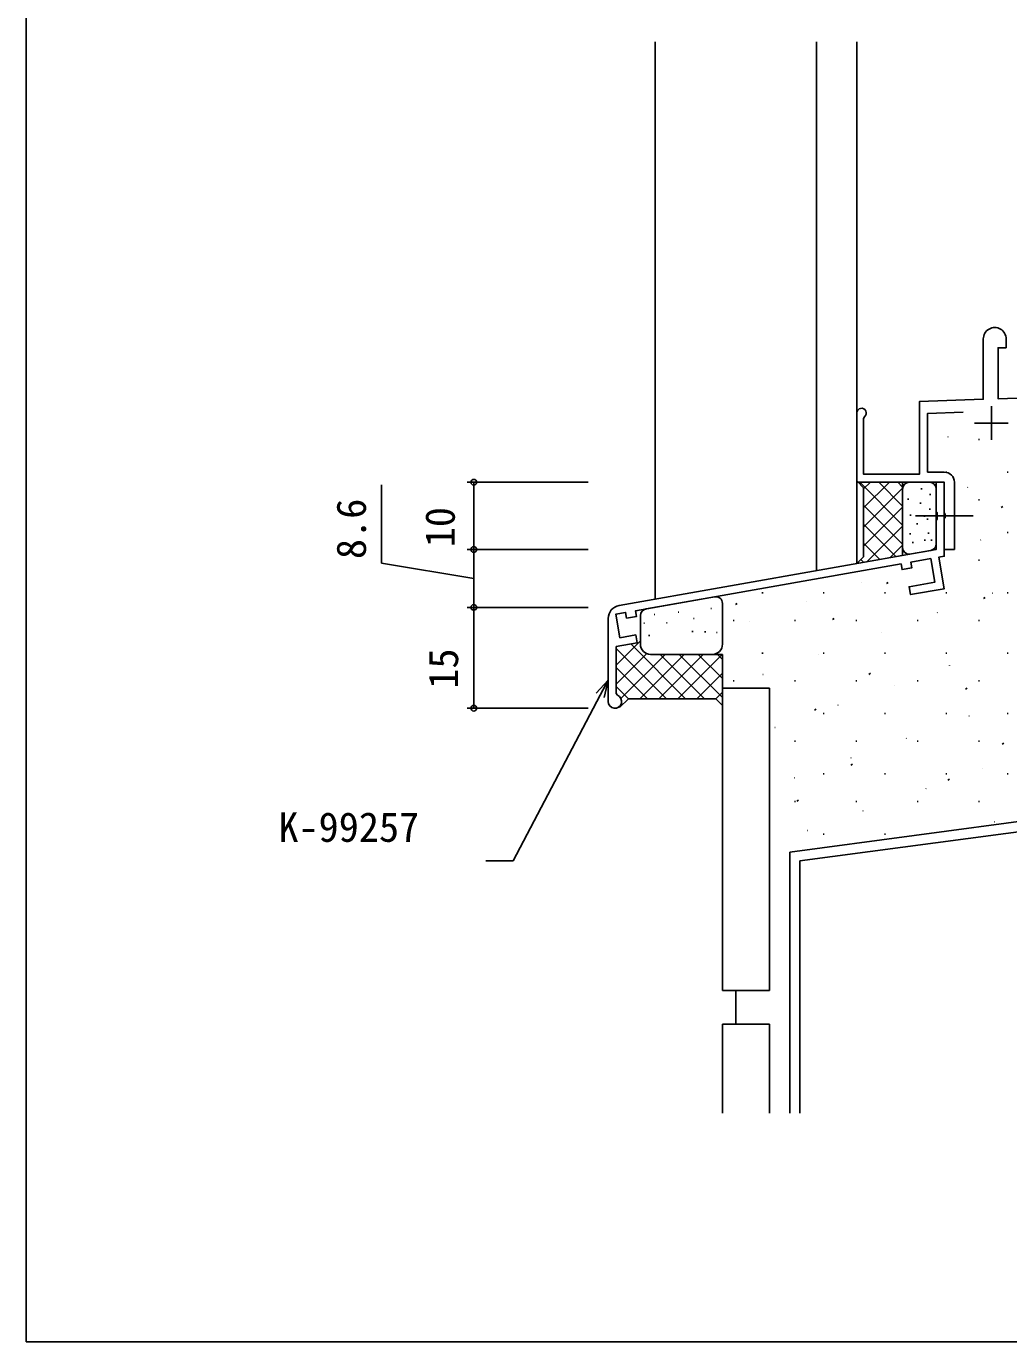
# Model space of a CAD drawing. Units: millimetres on the paper. Extents: x -437 to 438, y -233 to 230.
# Drawn here: x -436.9 to -290.8, y -233 to -37.4 of the extents above; entities that cross this region are included whole.
import ezdxf
from ezdxf.enums import TextEntityAlignment as Align

# ---------------------------------------------------------------- set-up
doc = ezdxf.new("R2010")
doc.units = ezdxf.units.MM
for name, color, linetype in [('0-2_YKK_11', 7, 'Continuous'), ('0-3_YKK_11E', 7, 'Continuous'), ('0-4_YKK_12', 2, 'Continuous'), ('0-5_YKK_13', 4, 'Continuous'), ('0-6_YKK_D', 6, 'Continuous'), ('0-7_YKK_ZWAK', 7, 'Continuous'), ('0-8_YSS_K', 3, 'Continuous'), ('0-9_YSS_KE', 3, 'Continuous')]:
    doc.layers.add(name, color=color, linetype=linetype)
doc.styles.add('ＭＳ ゴシック', font='')
doc.styles.get('ＭＳ ゴシック').set_extended_font_data('MS Gothic')

msp = doc.modelspace()

# ---------------------------------------------------------------- linework, layer by layer
at = {"layer": '0-2_YKK_11'}
msp.add_line((-350.341, -137.806), (-350.341, -125.489), dxfattribs=at)
msp.add_lwpolyline([(-348.688, -123.519), (-301.541, -115.207), (-301.541, -110.878), (-301.397, -110.686), (-301.397, -109.727), (-301.541, -109.535), (-301.541, -105.206), (-300.341, -105.207), (-300.341, -116.214), (-301.165, -116.359), (-300.341, -121.037), (-305.364, -121.922), (-305.572, -120.74), (-301.731, -120.063), (-302.347, -116.567), (-305.302, -117.089), (-305.154, -117.925), (-306.631, -118.186), (-306.779, -117.348), (-346.27, -124.312), (-346.122, -125.149), (-347.599, -125.409), (-347.747, -124.572), (-349.224, -124.832), (-348.608, -128.329), (-346.244, -127.912), (-346.036, -129.094), (-349.141, -129.641), (-349.141, -136.606), (-348.956, -136.883)], dxfattribs=at)
for centre, radius, start, end in [((-348.341, -125.489), 2, 99.99131, 180.00848), ((-349.341, -137.806), 1, 180.00557, 67.35592)]:
    msp.add_arc(centre, radius, start, end, dxfattribs=at)
at = {"layer": '0-3_YKK_11E'}
for p, q in [((-293.339, -93.906), (-293.339, -98.906)), ((-295.839, -96.406), (-290.839, -96.406))]:
    msp.add_line(p, q, dxfattribs=at)
for points in [[(-291.139, -83.906), (-291.139, -85.206), (-292.339, -85.206), (-292.339, -92.798), (-275.403, -92.206), (-253.539, -92.206), (-237.839, -85.206), (-237.839, -83.706), (-236.839, -83.706), (-236.839, -85.206), (-232.839, -85.206), (-232.839, -69.406), (-236.839, -69.406), (-236.839, -71.706), (-237.839, -71.706), (-237.839, -69.406), (-253.539, -69.406), (-253.539, -74.206)], [(-312.219, -95.466), (-312.339, -95.706), (-312.339, -104.006), (-304.039, -104.006), (-304.039, -93.206), (-294.539, -92.875), (-294.539, -83.906)], [(-298.839, -105.206), (-298.839, -115.206), (-300.339, -115.206), (-300.339, -110.665), (-300.219, -110.481), (-300.219, -109.932), (-300.339, -109.748), (-300.339, -105.206), (-313.339, -105.206), (-313.339, -94.906)], [(-297.527, -94.78), (-302.839, -94.966), (-302.839, -103.706), (-300.339, -103.706)]]:
    msp.add_lwpolyline(points, dxfattribs=at)
for centre, radius, start, end in [((-292.839, -83.906), 1.7, 359.99999, 180.00001), ((-312.639, -94.906), 0.7, 306.86989, 180), ((-300.339, -105.206), 1.5, 0.00001, 89.99999)]:
    msp.add_arc(centre, radius, start, end, dxfattribs=at)
at = {"layer": '0-4_YKK_12'}
for p, q in [((-343.339, -122.577), (-343.339, -39.738)), ((-319.339, -118.345), (-319.339, -39.738)), ((-313.339, -117.287), (-313.339, -39.738))]:
    msp.add_line(p, q, dxfattribs=at)
at = {"layer": '0-5_YKK_13'}
msp.add_line((-304.644, -110.206), (-296.034, -110.206), dxfattribs=at)
at = {"layer": '0-6_YKK_D'}
for p, q in [((-353.341, -105.206), (-371.339, -105.206)), ((-370.339, -105.206), (-370.339, -115.206)), ((-353.341, -115.206), (-371.339, -115.206)), ((-353.341, -115.206), (-371.339, -115.206)), ((-370.339, -115.206), (-370.339, -123.811)), ((-353.341, -123.811), (-371.339, -123.811)), ((-353.341, -123.811), (-371.339, -123.811)), ((-370.339, -138.806), (-370.339, -123.811)), ((-353.341, -138.806), (-371.339, -138.806))]:
    msp.add_line(p, q, dxfattribs=at)
for points in [[(-370.339, -119.509), (-384.056, -117.22), (-384.056, -105.606)], [(-350.341, -134.627), (-351.529, -136.883), (-364.498, -161.499), (-368.548, -161.499)], [(-352.134, -136.565), (-350.341, -134.627), (-350.925, -137.202)]]:
    msp.add_lwpolyline(points, dxfattribs=at)
for centre in [(-370.339, -105.206), (-370.339, -115.206), (-370.339, -115.206), (-370.339, -123.811), (-370.339, -123.811), (-370.339, -138.806)]:
    msp.add_circle(centre, 0.425, dxfattribs=at)
at = {"layer": '0-7_YKK_ZWAK'}
msp.add_line((-436.9, 195.495), (-436.9, -233.005), dxfattribs=at)
msp.add_lwpolyline([(-436.9, -233.005), (438.1, -233.005), (438.1, 195.495)], dxfattribs=at)
at = {"layer": '0-8_YSS_K'}
for p, q in [((-299.812, -98.479), (-299.784, -98.469)), ((-295.255, -98.875), (-295.105, -98.875)), ((-313.252, -105.119), (-312.339, -106.031)), ((-312.931, -105.206), (-306.539, -111.598)), ((-312.339, -109.036), (-308.51, -105.206)), ((-312.339, -106.208), (-311.338, -105.206)), ((-310.102, -105.206), (-306.539, -108.769)), ((-307.274, -105.206), (-306.539, -105.941)), ((-306.539, -116.089), (-306.539, -105.206)), ((-302.539, -105.206), (-305.539, -105.206)), ((-300.1, -103.72), (-299.95, -103.72)), ((-290.98, -103.72), (-290.83, -103.72)), ((-312.339, -106.031), (-312.339, -116.287)), ((-312.339, -111.865), (-306.539, -106.065)), ((-306.539, -106.206), (-306.539, -114.912)), ((-303.832, -106.177), (-303.632, -106.177)), ((-302.54, -107.017), (-302.34, -107.017)), ((-301.539, -106.206), (-301.539, -114.368)), ((-296.884, -105.965), (-296.856, -105.955)), ((-312.339, -108.626), (-306.539, -114.426)), ((-312.339, -114.693), (-306.539, -108.893)), ((-305.835, -107.728), (-305.635, -107.728)), ((-303.961, -108.309), (-303.761, -108.309)), ((-302.604, -109.214), (-302.404, -109.214)), ((-295.255, -107.845), (-295.105, -107.845)), ((-291.862, -108.979), (-291.612, -108.813)), ((-312.339, -111.454), (-307.531, -116.263)), ((-305.447, -110.118), (-305.247, -110.118)), ((-304.478, -111.41), (-304.278, -111.41)), ((-303.38, -110.247), (-303.18, -110.247)), ((-302.927, -110.7), (-302.727, -110.7)), ((-311.841, -117.023), (-306.539, -111.722)), ((-305.512, -112.896), (-305.312, -112.896)), ((-302.798, -112.767), (-302.598, -112.767)), ((-290.98, -112.69), (-290.83, -112.69)), ((-312.339, -114.283), (-309.935, -116.687)), ((-308.407, -116.418), (-306.539, -114.55)), ((-305.539, -115.912), (-302.366, -115.353)), ((-305.124, -114.189), (-304.924, -114.189)), ((-303.315, -113.801), (-303.115, -113.801)), ((-302.346, -113.801), (-302.146, -113.801)), ((-294.946, -113.802), (-294.918, -113.792)), ((-312.339, -116.287), (-313.339, -117.287)), ((-312.751, -116.699), (-312.339, -117.111)), ((-295.255, -116.815), (-295.105, -116.815)), ((-312.677, -120.081), (-312.649, -120.071)), ((-308.923, -120.271), (-308.673, -120.106)), ((-344.714, -124.037), (-334.513, -122.238)), ((-333.339, -123.223), (-333.339, -129.302)), ((-327.46, -121.66), (-327.31, -121.66)), ((-320.907, -122.995), (-320.878, -122.985)), ((-318.34, -121.66), (-318.19, -121.66)), ((-309.22, -121.66), (-309.07, -121.66)), ((-300.1, -121.66), (-299.95, -121.66)), ((-294.515, -122.488), (-294.265, -122.323)), ((-293.15, -121.688), (-293.121, -121.678)), ((-290.98, -121.66), (-290.83, -121.66)), ((-345.54, -129.302), (-345.54, -125.022)), ((-343.481, -124.881), (-343.381, -124.881)), ((-343.481, -124.881), (-343.381, -124.881)), ((-339.93, -124.523), (-339.83, -124.523)), ((-335.087, -123.985), (-334.987, -123.985)), ((-331.399, -123.394), (-331.149, -123.229)), ((-301.379, -124.603), (-301.351, -124.592)), ((-345.024, -126.172), (-344.924, -126.172)), ((-341.687, -126.1), (-341.587, -126.1)), ((-337.67, -125.491), (-337.57, -125.491)), ((-331.735, -125.785), (-331.585, -125.785)), ((-329.277, -125.959), (-329.249, -125.949)), ((-322.615, -125.785), (-322.465, -125.785)), ((-316.991, -125.611), (-316.741, -125.446)), ((-313.495, -125.785), (-313.345, -125.785)), ((-304.375, -125.785), (-304.225, -125.785)), ((-295.255, -125.785), (-295.105, -125.785)), ((-349.141, -132.402), (-345.54, -128.802)), ((-344.364, -128.011), (-344.164, -128.011)), ((-337.908, -127.405), (-337.708, -127.405)), ((-336.011, -127.446), (-335.811, -127.446)), ((-334.226, -127.57), (-334.126, -127.57)), ((-309.749, -127.567), (-309.721, -127.557)), ((-349.141, -129.923), (-341.66, -137.404)), ((-349.141, -135.231), (-344.602, -130.692)), ((-348.444, -137.363), (-341.883, -130.802)), ((-346.976, -129.259), (-338.831, -137.404)), ((-345.657, -137.404), (-339.054, -130.802)), ((-344.04, -130.802), (-333.339, -130.802)), ((-342.828, -137.404), (-336.226, -130.802)), ((-342.605, -130.802), (-336.003, -137.404)), ((-340, -137.404), (-333.343, -130.747)), ((-339.777, -130.802), (-333.343, -137.235)), ((-336.948, -130.802), (-333.343, -134.407)), ((-334.245, -130.677), (-333.343, -131.578)), ((-333.339, -138.408), (-333.339, -130.802)), ((-327.46, -130.63), (-327.31, -130.63)), ((-319.11, -130.881), (-319.082, -130.871)), ((-318.34, -130.63), (-318.19, -130.63)), ((-309.22, -130.63), (-309.07, -130.63)), ((-300.1, -130.63), (-299.95, -130.63)), ((-290.98, -130.63), (-290.83, -130.63)), ((-349.141, -132.751), (-344.488, -137.404)), ((-299.582, -132.489), (-299.554, -132.479)), ((-337.172, -137.404), (-333.343, -133.576)), ((-331.735, -134.755), (-331.585, -134.755)), ((-327.339, -133.796), (-327.311, -133.786)), ((-322.615, -134.755), (-322.465, -134.755)), ((-313.495, -134.755), (-313.345, -134.755)), ((-311.576, -133.781), (-311.326, -133.615)), ((-304.375, -134.755), (-304.225, -134.755)), ((-295.255, -134.755), (-295.105, -134.755)), ((-349.141, -135.58), (-347.316, -137.404)), ((-334.343, -137.404), (-333.343, -136.404)), ((-307.811, -135.403), (-307.783, -135.393)), ((-297.168, -135.998), (-296.918, -135.832)), ((-347.333, -137.404), (-348.638, -138.709)), ((-347.333, -137.404), (-334.343, -137.404)), ((-334.343, -137.404), (-333.343, -138.404)), ((-316.182, -138.367), (-316.154, -138.357)), ((-319.644, -139.121), (-319.394, -138.955)), ((-318.34, -139.6), (-318.19, -139.6)), ((-309.22, -139.6), (-309.07, -139.6)), ((-300.1, -139.6), (-299.95, -139.6)), ((-296.654, -139.975), (-296.626, -139.965)), ((-290.98, -139.6), (-290.83, -139.6)), ((-325.543, -141.682), (-325.514, -141.672)), ((-174.839, -141.919), (-321.839, -161.519)), ((-322.615, -143.725), (-322.465, -143.725)), ((-313.495, -143.725), (-313.345, -143.725)), ((-306.015, -143.29), (-305.986, -143.28)), ((-304.375, -143.725), (-304.225, -143.725)), ((-295.255, -143.725), (-295.105, -143.725)), ((-291.754, -144.168), (-291.504, -144.002)), ((-314.244, -146.204), (-314.216, -146.194)), ((-318.34, -148.57), (-318.19, -148.57)), ((-314.23, -147.291), (-313.979, -147.125)), ((-309.22, -148.57), (-309.07, -148.57)), ((-300.1, -148.57), (-299.95, -148.57)), ((-294.716, -147.812), (-294.688, -147.802)), ((-290.98, -148.57), (-290.83, -148.57)), ((-322.615, -149.168), (-322.586, -149.158)), ((-299.822, -149.508), (-299.572, -149.342)), ((-322.298, -152.631), (-322.047, -152.465)), ((-303.087, -150.776), (-303.059, -150.766)), ((-322.615, -152.695), (-322.465, -152.695)), ((-313.495, -152.695), (-313.345, -152.695)), ((-312.447, -154.091), (-312.419, -154.081)), ((-304.375, -152.695), (-304.225, -152.695)), ((-295.255, -152.695), (-295.105, -152.695)), ((-292.92, -155.698), (-292.891, -155.688)), ((-320.677, -157.005), (-320.648, -156.995)), ((-318.34, -157.54), (-318.19, -157.54)), ((-309.22, -157.54), (-309.07, -157.54)), ((-321.839, -161.519), (-321.839, -199.006))]:
    msp.add_line(p, q, dxfattribs=at)
for centre, radius, start, end in [((-305.539, -106.206), 1, 90, 180), ((-302.539, -106.206), 1, 0, 90), ((-305.539, -114.912), 1, 180, 270), ((-302.539, -114.368), 1, 280, 0), ((-334.339, -123.223), 1, 0, 100), ((-344.54, -125.022), 1, 100, 180), ((-344.04, -129.302), 1.5, 180, 270), ((-334.839, -129.302), 1.5, 270, 0)]:
    msp.add_arc(centre, radius, start, end, dxfattribs=at)
at = {"layer": '0-9_YSS_KE'}
for p, q in [((-333.339, -135.806), (-333.339, -180.806)), ((-333.339, -135.806), (-326.339, -135.806)), ((-326.339, -135.806), (-326.339, -180.806)), ((-323.339, -160.206), (-173.339, -140.206)), ((-323.339, -199.006), (-323.339, -160.206)), ((-326.339, -180.806), (-333.339, -180.806)), ((-331.339, -180.806), (-331.339, -185.806)), ((-326.339, -185.806), (-333.34, -185.806)), ((-333.339, -185.806), (-333.339, -199.006)), ((-326.339, -185.806), (-326.339, -199.006))]:
    msp.add_line(p, q, dxfattribs=at)

# ---------------------------------------------------------------- texts
at = {"layer": '0-6_YKK_D', "style": 'ＭＳ ゴシック'}
for s, p in [('8.6', (-385.056, -116.629)), ('10', (-371.839, -114.877)), ('15', (-371.339, -135.911))]:
    msp.add_text(s, height=4.399, rotation=90, dxfattribs=at).set_placement(p, align=Align.BOTTOM_LEFT)
msp.add_text('K-99257', height=4.399, dxfattribs=at).set_placement((-399.401, -159.999), align=Align.BOTTOM_LEFT)

doc.saveas('drawing.dxf')
